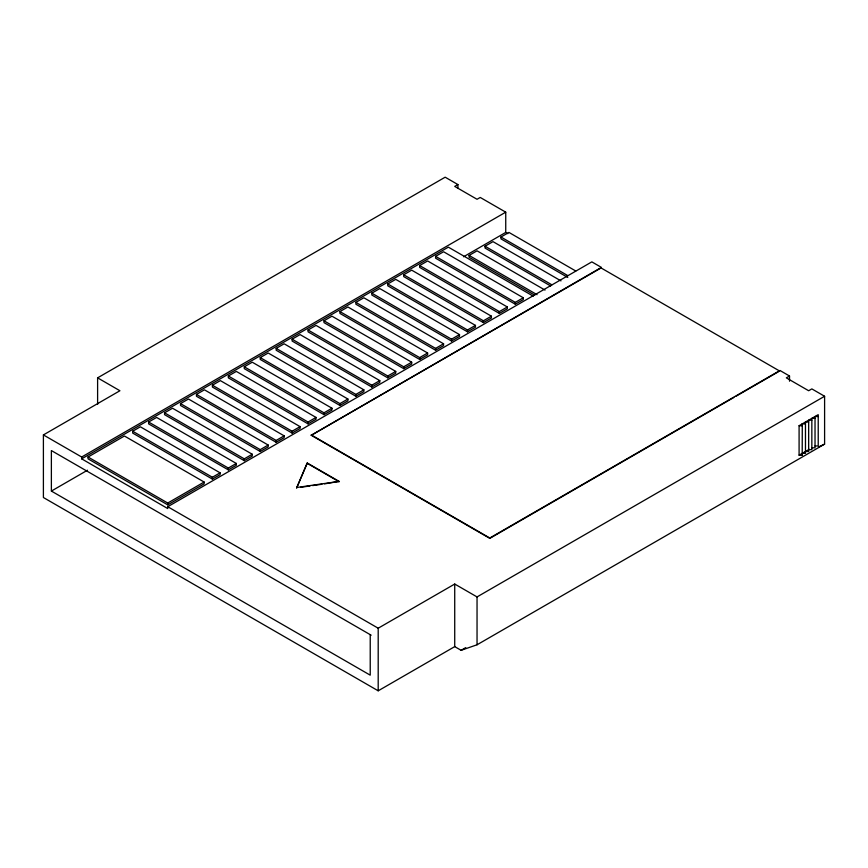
<?xml version="1.0" encoding="UTF-8"?>
<svg xmlns="http://www.w3.org/2000/svg" width="868" height="868" viewBox="0 0 868 868"><rect width="100%" height="100%" fill="white"/><g stroke="black" fill="none" stroke-linecap="round" stroke-linejoin="round"><path stroke-width="1.3" d="M805.471 423.877L802.282 423.877L802.206 425.765L799.092 425.711L799.092 455.168L802.206 455.212L802.282 453.335L805.471 453.335L805.471 422.032L808.661 422.032M307.25 462.991L296.682 487.881L307.25 462.991L339.138 481.404L324.545 483.867M97.607 404.445L97.607 377.851L445.165 177.191L457.913 184.558L457.913 188.454M457.913 184.558L454.724 186.403L477.042 199.282L480.232 197.448L505.74 212.172L505.74 232.418L463.577 256.765M789.522 381.204L789.522 376.007L786.332 377.851L808.661 390.741L811.84 388.897L824.6 396.264L824.6 444.123L477.042 644.783L461.103 650.306L454.724 646.627L378.198 690.809L43.4 497.516L43.4 434.922L119.925 390.741L97.607 377.851M43.4 434.922L81.668 457.013L505.74 212.172M81.668 457.013L81.668 458.846L448.344 247.152L533.278 296.183M88.037 457.013L124.417 436.007L204.132 482.033L204.132 483.867L167.752 504.872L88.037 458.846L88.037 457.013L167.752 503.039L204.132 482.033M132.685 431.233L140.366 426.806L220.081 472.821L220.081 474.666L212.4 479.103L132.685 433.078L132.685 431.233L212.4 477.259L220.081 472.821M148.623 422.032L156.598 417.432L236.313 463.458L236.313 465.291L228.338 469.892L148.623 423.877L148.623 422.032L228.338 468.058L236.313 463.458M164.562 412.832L172.537 408.231L252.252 454.246L252.252 456.091L244.277 460.691L164.562 414.665L164.562 412.832L244.277 458.846L252.252 454.246M180.511 403.62L188.475 399.02L268.19 445.045L268.19 446.89L260.226 451.49L180.511 405.464L180.511 403.62L260.226 449.646L268.19 445.045M196.45 394.419L204.425 389.819L284.14 435.844L284.14 437.678L276.165 442.279L196.45 396.264L196.45 394.419L276.165 440.445L284.14 435.844M212.4 385.218L220.363 380.618L300.078 426.633L300.078 428.477L292.104 433.078L212.4 387.052L212.4 385.218L292.104 431.233L300.078 426.633M228.338 376.007L236.313 371.406L316.028 417.432L316.028 419.277L308.053 423.877L228.338 377.851L228.338 376.007L308.053 422.032L316.028 417.432M244.277 366.806L252.252 362.206L331.967 408.231L331.967 410.065L323.992 414.665L244.277 368.65L244.277 366.806L323.992 412.832L331.967 408.231M260.226 357.605L268.19 353.005L347.905 399.02L347.905 400.864L339.941 405.464L260.226 359.439L260.226 357.605L339.941 403.62L347.905 399.02M276.165 348.394L284.14 343.793L363.855 389.819L363.855 391.663L355.88 396.264L276.165 350.238L276.165 348.394L355.88 394.419L363.855 389.819M292.104 339.193L300.078 334.592L379.793 380.618L379.793 382.452L371.819 387.052L292.104 341.037L292.104 339.193L371.819 385.218L379.793 380.618M308.053 329.992L316.028 325.391L395.732 371.406L395.732 373.251L387.768 377.851L308.053 331.826L308.053 329.992L387.768 376.007L395.732 371.406M323.992 320.78L331.967 316.18L411.682 362.206L411.682 364.05L403.707 368.65L323.992 322.625L323.992 320.78L403.707 366.806L411.682 362.206M339.941 311.579L347.905 306.979L427.62 353.005L427.62 354.838L419.656 359.439L339.941 313.424L339.941 311.579L419.656 357.605L427.62 353.005M355.88 302.379L363.855 297.767L443.57 343.793L443.57 345.638L435.595 350.238L355.88 304.212L355.88 302.379L435.595 348.394L443.57 343.793M371.819 293.167L379.793 288.567L459.508 334.592L459.508 336.437L451.534 341.037L371.819 295.011L371.819 293.167L451.534 339.193L459.508 334.592M387.768 283.966L395.732 279.366L475.447 325.391L475.447 327.225L467.483 331.826L387.768 285.811L387.768 283.966L467.483 329.992L475.447 325.391M403.707 274.765L411.682 270.154L491.396 316.18L491.396 318.024L483.422 322.625L403.707 276.599L403.707 274.765L483.422 320.78L491.396 316.18M419.656 265.554L427.62 260.953L507.335 306.979L507.335 308.813L499.36 313.424L419.656 267.398L419.656 265.554L499.36 311.579L507.335 306.979M435.595 256.353L443.57 251.753L523.285 297.767L523.285 299.612L515.31 304.212L435.595 258.197L435.595 256.353L515.31 302.379L523.285 297.767M371.168 635.202L51.375 450.568L51.375 491.071L87.484 470.217M534.721 295.174L469.078 257.275L469.078 255.431L477.042 250.83L545.039 290.086M550.659 285.973L485.017 248.064L485.017 246.23L492.991 241.629L560.978 280.885M567.78 277.445L500.955 238.863L500.955 237.018L508.93 232.418L575.755 271M81.668 458.846L167.752 508.561L167.752 506.717L591.835 261.876L601.405 267.398L311.243 435.291L489.802 538.377L733.872 397.457M311.243 435.291L601.079 267.952L779.638 371.037M311.243 434.922L489.802 538.008L779.963 370.484L789.522 376.007M736.227 396.112L778.466 371.721M167.752 506.717L378.198 628.215L454.724 584.034L477.042 596.924L824.6 396.264M799.092 425.711L818.22 414.665L818.22 445.968L815.03 445.968M461.103 650.306L465.736 647.626M799.092 455.168L809.215 449.32M818.47 446.955L824.6 444.123M296.682 487.512L339.138 481.404M300.664 487.306L309.952 485.971M312.599 485.592L321.887 484.246M818.22 416.51L815.03 416.51L815.03 447.812L811.84 447.812M815.03 418.354L811.84 418.354L811.84 449.646L808.661 449.646M811.84 420.188L808.661 420.188L808.661 451.49L805.471 451.49M505.74 232.418L507.867 233.644M500.955 237.018L567.78 275.601M485.017 246.23L551.842 284.802M469.078 255.431L537.064 294.686M307.25 463.36L339.138 481.773M51.375 491.071L370.224 675.163L370.224 634.66M802.282 423.877L802.206 455.212M515.31 302.379L515.31 304.212M499.36 311.579L499.36 313.424M483.422 320.78L483.422 322.625M477.042 596.924L477.042 644.783M467.483 329.992L467.483 331.826M454.724 584.034L454.724 646.627M451.534 339.193L451.534 341.037M435.595 348.394L435.595 350.238M419.656 357.605L419.656 359.439M403.707 366.806L403.707 368.65M387.768 376.007L387.768 377.851M378.198 628.215L378.198 690.809M371.819 385.218L371.819 387.052M355.88 394.419L355.88 396.264M339.941 403.62L339.941 405.464M323.992 412.832L323.992 414.665M308.053 422.032L308.053 423.877M292.104 431.233L292.104 433.078M276.165 440.445L276.165 442.279M260.226 449.646L260.226 451.49M244.277 458.846L244.277 460.691M228.338 468.058L228.338 469.892M212.4 477.259L212.4 479.103M167.752 503.039L167.752 504.872"/></g></svg>
